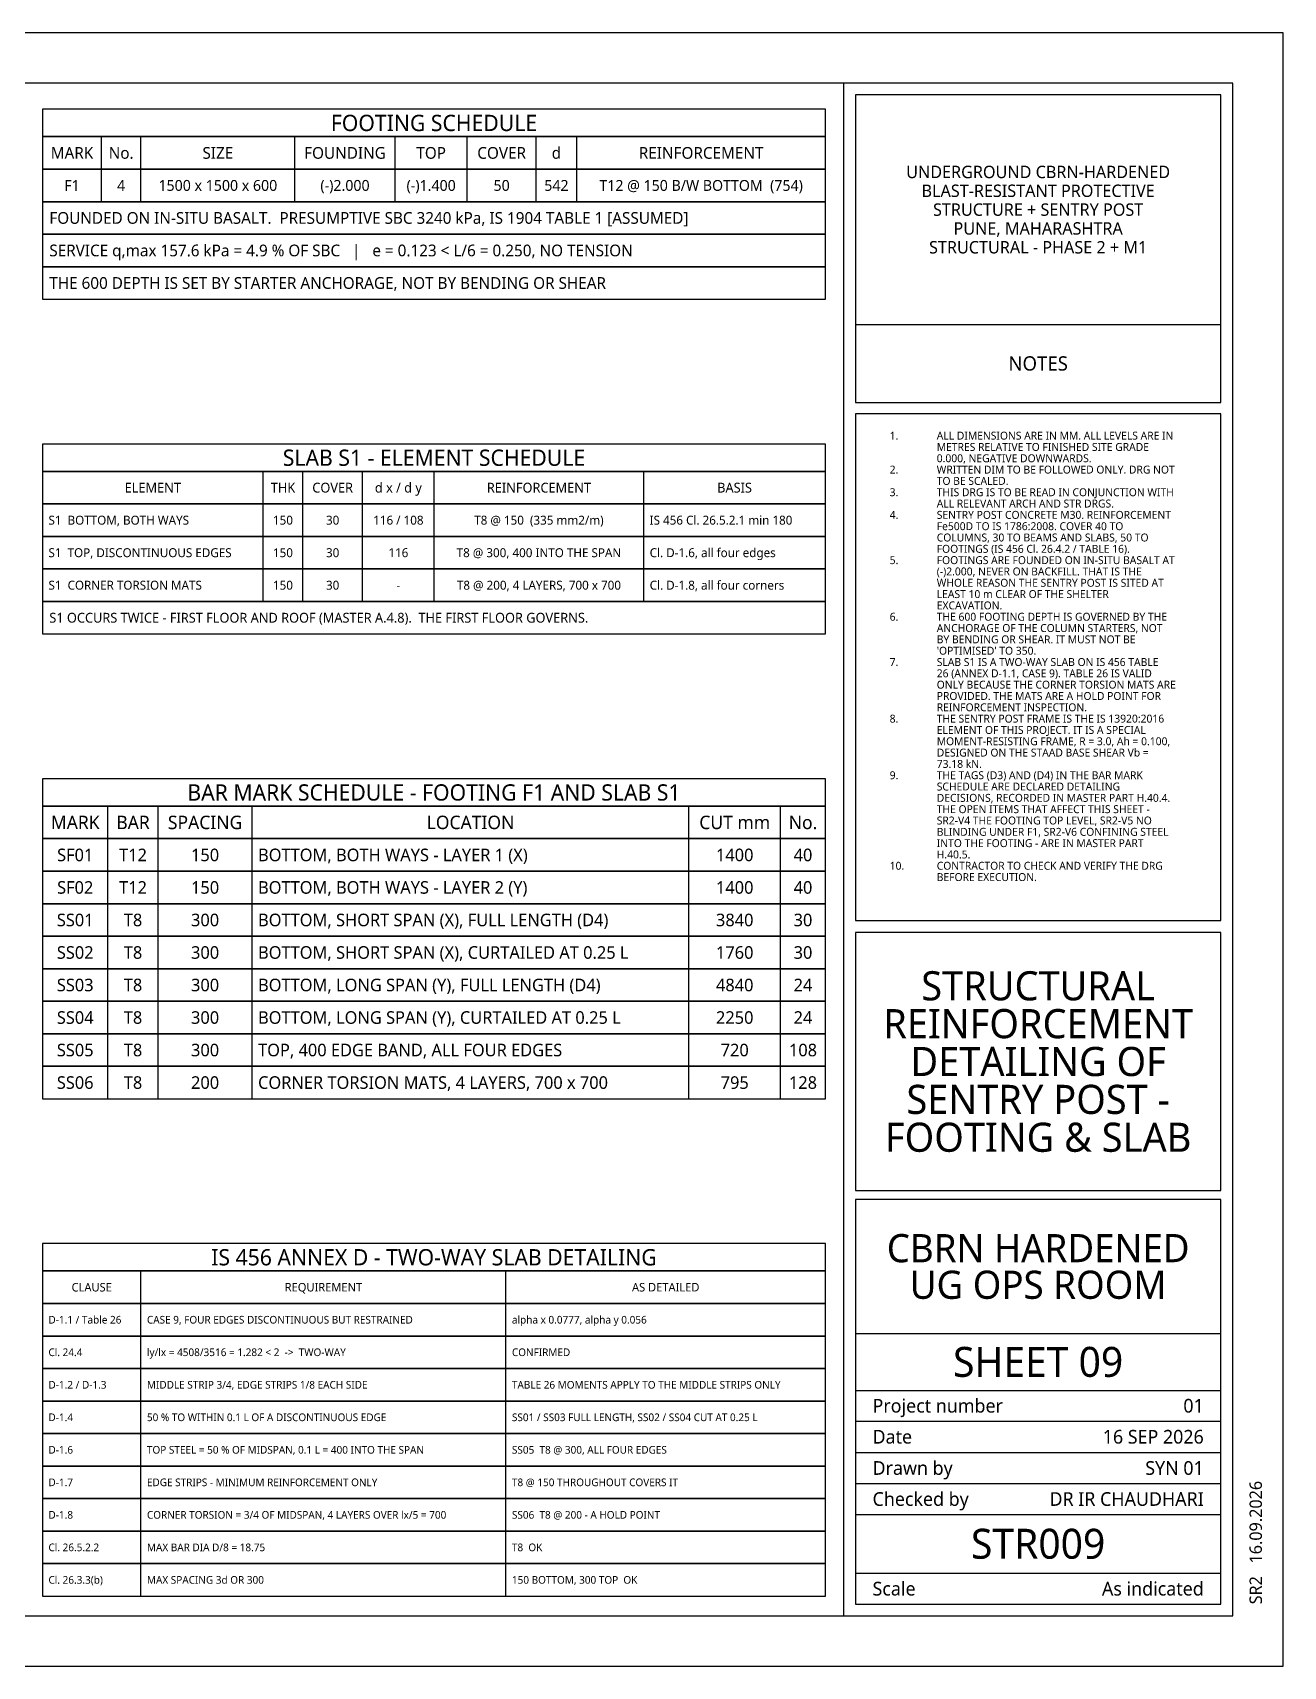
# Model space of a CAD drawing. Header units: millimetres. Extents: x 27 to 567, y 19 to 401.
# Drawn here: x 274.7 to 567, y 19.1 to 400.9 of the extents above; entities that cross this region are included whole.
import ezdxf
from ezdxf.enums import TextEntityAlignment as Align

# ---------------------------------------------------------------- set-up
doc = ezdxf.new("R2010")
doc.units = ezdxf.units.MM
for name, color, linetype in [('S-NOTE', 7, 'Continuous'), ('S-TABLE', 7, 'Continuous'), ('S-TITLE', 7, 'Continuous')]:
    doc.layers.add(name, color=color, linetype=linetype)
doc.styles.add('OpenSans', font='OpenSans-Regular.ttf')

msp = doc.modelspace()

# ---------------------------------------------------------------- linework, layer by layer
at = {"layer": 'S-TABLE'}
for p, q in [((290.8, 369), (290.8, 376.6)), ((299.979, 369), (299.979, 376.6)), ((336.004, 369), (336.004, 376.6)), ((359.4, 369), (359.4, 376.6)), ((376.285, 369), (376.285, 376.6)), ((392.353, 369), (392.353, 376.6)), ((401.88, 369), (401.88, 376.6)), ((290.8, 361.4), (290.8, 369)), ((299.979, 361.4), (299.979, 369)), ((336.004, 361.4), (336.004, 369)), ((359.4, 361.4), (359.4, 369)), ((376.285, 361.4), (376.285, 369)), ((392.353, 361.4), (392.353, 369)), ((401.88, 361.4), (401.88, 369)), ((328.574, 290.767), (328.574, 298.367)), ((337.836, 290.767), (337.836, 298.367)), ((351.801, 290.767), (351.801, 298.367)), ((368.553, 290.767), (368.553, 298.367)), ((417.508, 290.767), (417.508, 298.367)), ((328.574, 283.167), (328.574, 290.767)), ((337.836, 283.167), (337.836, 290.767)), ((351.801, 283.167), (351.801, 290.767)), ((368.553, 283.167), (368.553, 290.767)), ((417.508, 283.167), (417.508, 290.767)), ((328.574, 275.567), (328.574, 283.167)), ((337.836, 275.567), (337.836, 283.167)), ((351.801, 275.567), (351.801, 283.167)), ((368.553, 275.567), (368.553, 283.167)), ((417.508, 275.567), (417.508, 283.167)), ((328.574, 267.967), (328.574, 275.567)), ((337.836, 267.967), (337.836, 275.567)), ((351.801, 267.967), (351.801, 275.567)), ((368.553, 267.967), (368.553, 275.567)), ((417.508, 267.967), (417.508, 275.567)), ((292.31, 212.533), (292.31, 220.133)), ((304.028, 212.533), (304.028, 220.133)), ((325.987, 212.533), (325.987, 220.133)), ((428.088, 212.533), (428.088, 220.133)), ((449.482, 212.533), (449.482, 220.133)), ((292.31, 204.933), (292.31, 212.533)), ((304.028, 204.933), (304.028, 212.533)), ((325.987, 204.933), (325.987, 212.533)), ((428.088, 204.933), (428.088, 212.533)), ((449.482, 204.933), (449.482, 212.533)), ((292.31, 197.333), (292.31, 204.933)), ((304.028, 197.333), (304.028, 204.933)), ((325.987, 197.333), (325.987, 204.933)), ((428.088, 197.333), (428.088, 204.933)), ((449.482, 197.333), (449.482, 204.933)), ((292.31, 189.733), (292.31, 197.333)), ((304.028, 189.733), (304.028, 197.333)), ((325.987, 189.733), (325.987, 197.333)), ((428.088, 189.733), (428.088, 197.333)), ((449.482, 189.733), (449.482, 197.333)), ((292.31, 182.133), (292.31, 189.733)), ((304.028, 182.133), (304.028, 189.733)), ((325.987, 182.133), (325.987, 189.733)), ((428.088, 182.133), (428.088, 189.733)), ((449.482, 182.133), (449.482, 189.733)), ((292.31, 174.533), (292.31, 182.133)), ((304.028, 174.533), (304.028, 182.133)), ((325.987, 174.533), (325.987, 182.133)), ((428.088, 174.533), (428.088, 182.133)), ((449.482, 174.533), (449.482, 182.133)), ((292.31, 166.933), (292.31, 174.533)), ((304.028, 166.933), (304.028, 174.533)), ((325.987, 166.933), (325.987, 174.533)), ((428.088, 166.933), (428.088, 174.533)), ((449.482, 166.933), (449.482, 174.533)), ((292.31, 159.333), (292.31, 166.933)), ((304.028, 159.333), (304.028, 166.933)), ((325.987, 159.333), (325.987, 166.933)), ((428.088, 159.333), (428.088, 166.933)), ((449.482, 159.333), (449.482, 166.933)), ((292.31, 151.733), (292.31, 159.333)), ((304.028, 151.733), (304.028, 159.333)), ((325.987, 151.733), (325.987, 159.333)), ((428.088, 151.733), (428.088, 159.333)), ((449.482, 151.733), (449.482, 159.333)), ((300.014, 103.9), (300.014, 111.5)), ((385.316, 103.9), (385.316, 111.5)), ((300.014, 96.3), (300.014, 103.9)), ((385.316, 96.3), (385.316, 103.9)), ((300.014, 88.7), (300.014, 96.3)), ((385.316, 88.7), (385.316, 96.3)), ((300.014, 81.1), (300.014, 88.7)), ((385.316, 81.1), (385.316, 88.7)), ((300.014, 73.5), (300.014, 81.1)), ((385.316, 73.5), (385.316, 81.1)), ((300.014, 65.9), (300.014, 73.5)), ((385.316, 65.9), (385.316, 73.5)), ((300.014, 58.3), (300.014, 65.9)), ((385.316, 58.3), (385.316, 65.9)), ((300.014, 50.7), (300.014, 58.3)), ((385.316, 50.7), (385.316, 58.3)), ((300.014, 43.1), (300.014, 50.7)), ((385.316, 43.1), (385.316, 50.7)), ((300.014, 35.5), (300.014, 43.1)), ((385.316, 35.5), (385.316, 43.1))]:
    msp.add_line(p, q, dxfattribs=at)
for points in [[(277, 376.6), (460, 376.6), (460, 383), (277, 383)], [(277, 369), (460, 369), (460, 376.6), (277, 376.6)], [(277, 361.4), (460, 361.4), (460, 369), (277, 369)], [(277, 353.8), (460, 353.8), (460, 361.4), (277, 361.4)], [(277, 346.2), (460, 346.2), (460, 353.8), (277, 353.8)], [(277, 338.6), (460, 338.6), (460, 346.2), (277, 346.2)], [(277, 298.367), (460, 298.367), (460, 304.767), (277, 304.767)], [(277, 290.767), (460, 290.767), (460, 298.367), (277, 298.367)], [(277, 283.167), (460, 283.167), (460, 290.767), (277, 290.767)], [(277, 275.567), (460, 275.567), (460, 283.167), (277, 283.167)], [(277, 267.967), (460, 267.967), (460, 275.567), (277, 275.567)], [(277, 260.367), (460, 260.367), (460, 267.967), (277, 267.967)], [(277, 220.133), (460, 220.133), (460, 226.533), (277, 226.533)], [(277, 212.533), (460, 212.533), (460, 220.133), (277, 220.133)], [(277, 204.933), (460, 204.933), (460, 212.533), (277, 212.533)], [(277, 197.333), (460, 197.333), (460, 204.933), (277, 204.933)], [(277, 189.733), (460, 189.733), (460, 197.333), (277, 197.333)], [(277, 182.133), (460, 182.133), (460, 189.733), (277, 189.733)], [(277, 174.533), (460, 174.533), (460, 182.133), (277, 182.133)], [(277, 166.933), (460, 166.933), (460, 174.533), (277, 174.533)], [(277, 159.333), (460, 159.333), (460, 166.933), (277, 166.933)], [(277, 151.733), (460, 151.733), (460, 159.333), (277, 159.333)], [(277, 111.5), (460, 111.5), (460, 117.9), (277, 117.9)], [(277, 103.9), (460, 103.9), (460, 111.5), (277, 111.5)], [(277, 96.3), (460, 96.3), (460, 103.9), (277, 103.9)], [(277, 88.7), (460, 88.7), (460, 96.3), (277, 96.3)], [(277, 81.1), (460, 81.1), (460, 88.7), (277, 88.7)], [(277, 73.5), (460, 73.5), (460, 81.1), (277, 81.1)], [(277, 65.9), (460, 65.9), (460, 73.5), (277, 73.5)], [(277, 58.3), (460, 58.3), (460, 65.9), (277, 65.9)], [(277, 50.7), (460, 50.7), (460, 58.3), (277, 58.3)], [(277, 43.1), (460, 43.1), (460, 50.7), (277, 50.7)], [(277, 35.5), (460, 35.5), (460, 43.1), (277, 43.1)]]:
    msp.add_lwpolyline(points, close=True, dxfattribs=at)
at = {"layer": 'S-TITLE'}
for p, q in [((464.3, 30.9), (464.3, 389.1)), ((467, 332.7), (552.4, 332.7)), ((467, 96.9), (552.4, 96.9)), ((467, 83.6), (552.4, 83.6)), ((467, 76.4), (552.4, 76.4)), ((467, 69.1), (552.4, 69.1)), ((467, 61.8), (552.4, 61.8)), ((467, 54.6), (552.4, 54.6)), ((467, 40.9), (552.4, 40.9))]:
    msp.add_line(p, q, dxfattribs=at)
for points in [[(27, 19.1), (567, 19.1), (567, 400.9), (27, 400.9)], [(38.8, 30.9), (555.2, 30.9), (555.2, 389.1), (38.8, 389.1)], [(467, 314.5), (552.4, 314.5), (552.4, 386.4), (467, 386.4)], [(467, 193.4), (552.4, 193.4), (552.4, 311.8), (467, 311.8)], [(467, 130.3), (552.4, 130.3), (552.4, 190.6), (467, 190.6)], [(467, 33.6), (552.4, 33.6), (552.4, 128.2), (467, 128.2)]]:
    msp.add_lwpolyline(points, close=True, dxfattribs=at)

# ---------------------------------------------------------------- texts
at = {"layer": 'S-NOTE', "style": 'OpenSans'}
for s, p in [('1.', (475, 305.8)), ('ALL DIMENSIONS ARE IN MM. ALL LEVELS ARE IN', (486, 305.8)), ('0.000, NEGATIVE DOWNWARDS.', (486, 300.509)), ('METRES RELATIVE TO FINISHED SITE GRADE', (486, 303.154)), ('2.', (475, 297.863)), ('WRITTEN DIM TO BE FOLLOWED ONLY. DRG NOT', (486, 297.863)), ('3.', (475, 292.572)), ('TO BE SCALED.', (486, 295.218)), ('THIS DRG IS TO BE READ IN CONJUNCTION WITH', (486, 292.572)), ('ALL RELEVANT ARCH AND STR DRGS.', (486, 289.927)), ('4.', (475, 287.281)), ('SENTRY POST CONCRETE M30. REINFORCEMENT', (486, 287.281)), ('Fe500D TO IS 1786:2008. COVER 40 TO', (486, 284.636)), ('COLUMNS, 30 TO BEAMS AND SLABS, 50 TO', (486, 281.99)), ('FOOTINGS (IS 456 Cl. 26.4.2 / TABLE 16).', (486, 279.345)), ('5.', (475, 276.699)), ('(-)2.000, NEVER ON BACKFILL. THAT IS THE', (486, 274.054)), ('FOOTINGS ARE FOUNDED ON IN-SITU BASALT AT', (486, 276.699)), ('WHOLE REASON THE SENTRY POST IS SITED AT', (486, 271.408)), ('LEAST 10 m CLEAR OF THE SHELTER', (486, 268.763)), ('EXCAVATION.', (486, 266.117)), ('6.', (475, 263.472)), ('THE 600 FOOTING DEPTH IS GOVERNED BY THE', (486, 263.472)), ('ANCHORAGE OF THE COLUMN STARTERS, NOT', (486, 260.826)), ('BY BENDING OR SHEAR. IT MUST NOT BE', (486, 258.181)), ("'OPTIMISED' TO 350.", (486, 255.535)), ('7.', (475, 252.89)), ('26 (ANNEX D-1.1, CASE 9). TABLE 26 IS VALID', (486, 250.244)), ('SLAB S1 IS A TWO-WAY SLAB ON IS 456 TABLE', (486, 252.89)), ('ONLY BECAUSE THE CORNER TORSION MATS ARE', (486, 247.599)), ('PROVIDED. THE MATS ARE A HOLD POINT FOR', (486, 244.953)), ('8.', (475, 239.662)), ('THE SENTRY POST FRAME IS THE IS 13920:2016', (486, 239.662)), ('REINFORCEMENT INSPECTION.', (486, 242.308)), ('ELEMENT OF THIS PROJECT. IT IS A SPECIAL', (486, 237.017)), ('MOMENT-RESISTING FRAME, R = 3.0, Ah = 0.100,', (486, 234.371)), ('DESIGNED ON THE STAAD BASE SHEAR Vb =', (486, 231.726)), ('73.18 kN.', (486, 229.08)), ('9.', (475, 226.435)), ('THE TAGS (D3) AND (D4) IN THE BAR MARK', (486, 226.435)), ('SCHEDULE ARE DECLARED DETAILING', (486, 223.789)), ('DECISIONS, RECORDED IN MASTER PART H.40.4.', (486, 221.144)), ('THE OPEN ITEMS THAT AFFECT THIS SHEET -', (486, 218.498)), ('SR2-V4 THE FOOTING TOP LEVEL, SR2-V5 NO', (486, 215.853)), ('BLINDING UNDER F1, SR2-V6 CONFINING STEEL', (486, 213.207)), ('INTO THE FOOTING - ARE IN MASTER PART', (486, 210.562)), ('10.', (475, 205.271)), ('CONTRACTOR TO CHECK AND VERIFY THE DRG', (486, 205.271)), ('H.40.5.', (486, 207.916)), ('BEFORE EXECUTION.', (486, 202.625))]:
    msp.add_text(s, height=1.85, dxfattribs=at).set_placement(p)
at = {"layer": 'S-TABLE', "style": 'OpenSans'}
for s, height, p in [('FOOTING SCHEDULE', 3.8, (368.5, 379.8)), ('MARK', 2.74, (283.9, 372.8)), ('No.', 2.74, (295.39, 372.8)), ('SIZE', 2.74, (317.992, 372.8)), ('FOUNDING', 2.74, (347.702, 372.8)), ('TOP', 2.74, (367.843, 372.8)), ('COVER', 2.74, (384.319, 372.8)), ('d', 2.74, (397.117, 372.8)), ('REINFORCEMENT', 2.74, (430.94, 372.8)), ('F1', 2.54, (283.9, 365.2)), ('4', 2.54, (295.39, 365.2)), ('1500 x 1500 x 600', 2.54, (317.992, 365.2)), ('(-)2.000', 2.54, (347.702, 365.2)), ('(-)1.400', 2.54, (367.843, 365.2)), ('50', 2.54, (384.319, 365.2)), ('542', 2.54, (397.117, 365.2)), ('T12 @ 150 B/W BOTTOM  (754)', 2.54, (430.94, 365.2)), ('SLAB S1 - ELEMENT SCHEDULE', 3.8, (368.5, 301.567)), ('ELEMENT', 2.29, (302.787, 294.567)), ('THK', 2.29, (333.205, 294.567)), ('COVER', 2.29, (344.819, 294.567)), ('d x / d y', 2.29, (360.177, 294.567)), ('REINFORCEMENT', 2.29, (393.031, 294.567)), ('BASIS', 2.29, (438.754, 294.567)), ('150', 2.09, (333.205, 286.967)), ('30', 2.09, (344.819, 286.967)), ('116 / 108', 2.09, (360.177, 286.967)), ('T8 @ 150  (335 mm2/m)', 2.09, (393.031, 286.967)), ('150', 2.09, (333.205, 279.367)), ('30', 2.09, (344.819, 279.367)), ('116', 2.09, (360.177, 279.367)), ('T8 @ 300, 400 INTO THE SPAN', 2.09, (393.031, 279.367)), ('150', 2.09, (333.205, 271.767)), ('30', 2.09, (344.819, 271.767)), ('-', 2.09, (360.177, 271.767)), ('T8 @ 200, 4 LAYERS, 700 x 700', 2.09, (393.031, 271.767)), ('BAR MARK SCHEDULE - FOOTING F1 AND SLAB S1', 3.8, (368.5, 223.333)), ('MARK', 3.14, (284.655, 216.333)), ('BAR', 3.14, (298.169, 216.333)), ('SPACING', 3.14, (315.007, 216.333)), ('LOCATION', 3.14, (377.037, 216.333)), ('CUT mm', 3.14, (438.785, 216.333)), ('No.', 3.14, (454.741, 216.333)), ('SF01', 2.94, (284.655, 208.733)), ('T12', 2.94, (298.169, 208.733)), ('150', 2.94, (315.007, 208.733)), ('1400', 2.94, (438.785, 208.733)), ('40', 2.94, (454.741, 208.733)), ('SF02', 2.94, (284.655, 201.133)), ('T12', 2.94, (298.169, 201.133)), ('150', 2.94, (315.007, 201.133)), ('1400', 2.94, (438.785, 201.133)), ('40', 2.94, (454.741, 201.133)), ('SS01', 2.94, (284.655, 193.533)), ('T8', 2.94, (298.169, 193.533)), ('300', 2.94, (315.007, 193.533)), ('3840', 2.94, (438.785, 193.533)), ('30', 2.94, (454.741, 193.533)), ('SS02', 2.94, (284.655, 185.933)), ('T8', 2.94, (298.169, 185.933)), ('300', 2.94, (315.007, 185.933)), ('1760', 2.94, (438.785, 185.933)), ('30', 2.94, (454.741, 185.933)), ('SS03', 2.94, (284.655, 178.333)), ('T8', 2.94, (298.169, 178.333)), ('300', 2.94, (315.007, 178.333)), ('4840', 2.94, (438.785, 178.333)), ('24', 2.94, (454.741, 178.333)), ('SS04', 2.94, (284.655, 170.733)), ('T8', 2.94, (298.169, 170.733)), ('300', 2.94, (315.007, 170.733)), ('2250', 2.94, (438.785, 170.733)), ('24', 2.94, (454.741, 170.733)), ('SS05', 2.94, (284.655, 163.133)), ('T8', 2.94, (298.169, 163.133)), ('300', 2.94, (315.007, 163.133)), ('720', 2.94, (438.785, 163.133)), ('108', 2.94, (454.741, 163.133)), ('SS06', 2.94, (284.655, 155.533)), ('T8', 2.94, (298.169, 155.533)), ('200', 2.94, (315.007, 155.533)), ('795', 2.94, (438.785, 155.533)), ('128', 2.94, (454.741, 155.533)), ('IS 456 ANNEX D - TWO-WAY SLAB DETAILING', 3.8, (368.5, 114.7)), ('CLAUSE', 1.99, (288.507, 107.7)), ('REQUIREMENT', 1.99, (342.665, 107.7)), ('AS DETAILED', 1.99, (422.658, 107.7))]:
    msp.add_text(s, height=height, dxfattribs=at).set_placement(p, align=Align.MIDDLE_CENTER)
for s, height, p in [('FOUNDED ON IN-SITU BASALT.  PRESUMPTIVE SBC 3240 kPa, IS 1904 TABLE 1 [ASSUMED]', 2.74, (278.6, 357.6)), ('SERVICE q,max 157.6 kPa = 4.9 % OF SBC   |   e = 0.123 < L/6 = 0.250, NO TENSION', 2.74, (278.6, 350)), ('THE 600 DEPTH IS SET BY STARTER ANCHORAGE, NOT BY BENDING OR SHEAR', 2.74, (278.6, 342.4)), ('S1  BOTTOM, BOTH WAYS', 2.09, (278.4, 286.967)), ('IS 456 Cl. 26.5.2.1 min 180', 2.09, (418.908, 286.967)), ('S1  TOP, DISCONTINUOUS EDGES', 2.09, (278.4, 279.367)), ('Cl. D-1.6, all four edges', 2.09, (418.908, 279.367)), ('S1  CORNER TORSION MATS', 2.09, (278.4, 271.767)), ('Cl. D-1.8, all four corners', 2.09, (418.908, 271.767)), ('S1 OCCURS TWICE - FIRST FLOOR AND ROOF (MASTER A.4.8).  THE FIRST FLOOR GOVERNS.', 2.29, (278.6, 264.167)), ('BOTTOM, BOTH WAYS - LAYER 1 (X)', 2.94, (327.387, 208.733)), ('BOTTOM, BOTH WAYS - LAYER 2 (Y)', 2.94, (327.387, 201.133)), ('BOTTOM, SHORT SPAN (X), FULL LENGTH (D4)', 2.94, (327.387, 193.533)), ('BOTTOM, SHORT SPAN (X), CURTAILED AT 0.25 L', 2.94, (327.387, 185.933)), ('BOTTOM, LONG SPAN (Y), FULL LENGTH (D4)', 2.94, (327.387, 178.333)), ('BOTTOM, LONG SPAN (Y), CURTAILED AT 0.25 L', 2.94, (327.387, 170.733)), ('TOP, 400 EDGE BAND, ALL FOUR EDGES', 2.94, (327.387, 163.133)), ('CORNER TORSION MATS, 4 LAYERS, 700 x 700', 2.94, (327.387, 155.533)), ('D-1.1 / Table 26', 1.79, (278.4, 100.1)), ('CASE 9, FOUR EDGES DISCONTINUOUS BUT RESTRAINED', 1.79, (301.414, 100.1)), ('alpha x 0.0777, alpha y 0.056', 1.79, (386.716, 100.1)), ('Cl. 24.4', 1.79, (278.4, 92.5)), ('ly/lx = 4508/3516 = 1.282 < 2  ->  TWO-WAY', 1.79, (301.414, 92.5)), ('CONFIRMED', 1.79, (386.716, 92.5)), ('D-1.2 / D-1.3', 1.79, (278.4, 84.9)), ('MIDDLE STRIP 3/4, EDGE STRIPS 1/8 EACH SIDE', 1.79, (301.414, 84.9)), ('TABLE 26 MOMENTS APPLY TO THE MIDDLE STRIPS ONLY', 1.79, (386.716, 84.9)), ('D-1.4', 1.79, (278.4, 77.3)), ('50 % TO WITHIN 0.1 L OF A DISCONTINUOUS EDGE', 1.79, (301.414, 77.3)), ('SS01 / SS03 FULL LENGTH, SS02 / SS04 CUT AT 0.25 L', 1.79, (386.716, 77.3)), ('D-1.6', 1.79, (278.4, 69.7)), ('TOP STEEL = 50 % OF MIDSPAN, 0.1 L = 400 INTO THE SPAN', 1.79, (301.414, 69.7)), ('SS05  T8 @ 300, ALL FOUR EDGES', 1.79, (386.716, 69.7)), ('D-1.7', 1.79, (278.4, 62.1)), ('EDGE STRIPS - MINIMUM REINFORCEMENT ONLY', 1.79, (301.414, 62.1)), ('T8 @ 150 THROUGHOUT COVERS IT', 1.79, (386.716, 62.1)), ('D-1.8', 1.79, (278.4, 54.5)), ('CORNER TORSION = 3/4 OF MIDSPAN, 4 LAYERS OVER lx/5 = 700', 1.79, (301.414, 54.5)), ('SS06  T8 @ 200 - A HOLD POINT', 1.79, (386.716, 54.5)), ('Cl. 26.5.2.2', 1.79, (278.4, 46.9)), ('MAX BAR DIA D/8 = 18.75', 1.79, (301.414, 46.9)), ('T8  OK', 1.79, (386.716, 46.9)), ('Cl. 26.3.3(b)', 1.79, (278.4, 39.3)), ('MAX SPACING 3d OR 300', 1.79, (301.414, 39.3)), ('150 BOTTOM, 300 TOP  OK', 1.79, (386.716, 39.3))]:
    msp.add_text(s, height=height, dxfattribs=at).set_placement(p, align=Align.MIDDLE_LEFT)
at = {"layer": 'S-TITLE', "style": 'OpenSans'}
for s, height, p in [('UNDERGROUND CBRN-HARDENED', 2.9, (509.7, 368.35)), ('BLAST-RESISTANT PROTECTIVE', 2.9, (509.7, 363.95)), ('STRUCTURE + SENTRY POST', 2.9, (509.7, 359.55)), ('PUNE, MAHARASHTRA', 2.9, (509.7, 355.15)), ('STRUCTURAL - PHASE 2 + M1', 2.9, (509.7, 350.75)), ('NOTES', 3.335, (509.7, 323.6)), ('STRUCTURAL', 6.8071, (509.7, 178.149)), ('REINFORCEMENT', 6.80715, (509.7, 169.299)), ('DETAILING OF', 6.80715, (509.7, 160.45)), ('SENTRY POST -', 6.80715, (509.7, 151.601)), ('FOOTING & SLAB', 6.80715, (509.7, 142.751)), ('CBRN HARDENED', 6.58, (509.7, 116.827)), ('UG OPS ROOM', 6.58, (509.7, 108.273)), ('SHEET 09', 7, (509.7, 90.25)), ('STR009', 7, (509.7, 47.75))]:
    msp.add_text(s, height=height, dxfattribs=at).set_placement(p, align=Align.MIDDLE_CENTER)
for s, p in [('Project number', (471, 80)), ('Date', (471, 72.75)), ('Drawn by', (471, 65.45)), ('Checked by', (471, 58.2)), ('Scale', (471, 37.25))]:
    msp.add_text(s, height=3.2, dxfattribs=at).set_placement(p, align=Align.MIDDLE_LEFT)
for s, p in [('01', (548.4, 80)), ('16 SEP 2026', (548.4, 72.75)), ('SYN 01', (548.4, 65.45)), ('DR IR CHAUDHARI', (548.4, 58.2)), ('As indicated', (548.4, 37.25))]:
    msp.add_text(s, height=3.2, dxfattribs=at).set_placement(p, align=Align.MIDDLE_RIGHT)
msp.add_text('SR2   16.09.2026', height=2.9, rotation=90, dxfattribs=at).set_placement((562, 33.6))

doc.saveas('drawing.dxf')
